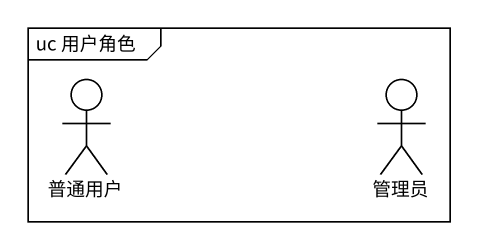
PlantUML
@startuml
mainframe uc 用户角色
actor 普通用户
actor 管理员
@enduml
